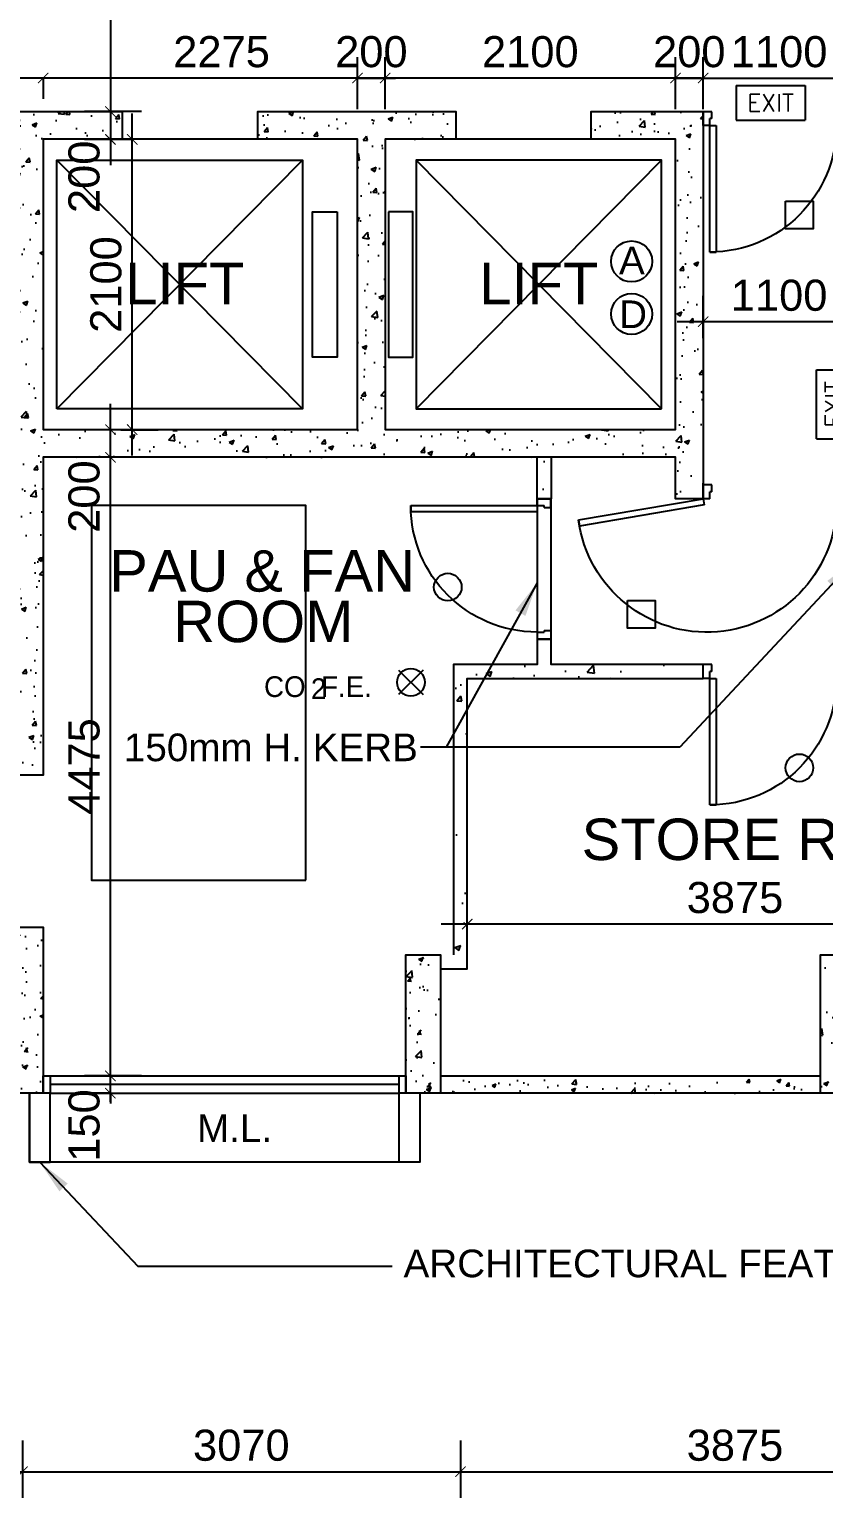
# Model space of a CAD drawing. Header units: millimetres. Extents: x 0 to 69068, y 299 to 37257.
# Drawn here: x 43650 to 49397, y 5546 to 16168 of the extents above; entities that cross this region are included whole.
import ezdxf
from ezdxf.enums import TextEntityAlignment as Align

# ---------------------------------------------------------------- set-up
doc = ezdxf.new("R2010")
doc.units = ezdxf.units.MM
doc.layers.get('Defpoints').update_dxf_attribs({"color": 8})
for name, color, linetype in [('Architectural Features', 8, 'Continuous'), ('arrow', 8, 'Continuous'), ('DLN314__', 8, 'Continuous'), ('DLN315__', 8, 'Continuous'), ('Door', 8, 'Continuous'), ('EXIT SIGN', 8, 'Continuous'), ('FSD', 8, 'Continuous'), ('GBP Dim', 8, 'Continuous'), ('GBP Text 200', 8, 'Continuous'), ('GBP Text 250', 8, 'Continuous'), ('hatch', 8, 'Continuous'), ('Kerb', 8, 'Continuous'), ('Lift', 8, 'Continuous'), ('metal louvres', 8, 'Continuous'), ('PLINTH', 8, 'Continuous'), ('TEXT Ref', 8, 'Continuous'), ('WALL-NEW', 8, 'Continuous'), ('WALL-STRUCTURE', 8, 'Continuous')]:
    doc.layers.add(name, color=color, linetype=linetype)
doc.styles.add('BH', font='arial.ttf')
doc.styles.add('ROMANS', font='romans.shx')
doc.styles.get("Standard").update_dxf_attribs({"font": 'arial.ttf'})
doc.styles.add('SWIS721LT750', font='swissl.ttf')
doc.dimstyles.new('200 GBP', dxfattribs={"dimscale": 1.5, "dimtxt": 150, "dimasz": 50, "dimexe": 125, "dimexo": 50, "dimgap": 50, "dimtad": 1, "dimdec": 0, "dimzin": 0, "dimdsep": 46, "dimtxsty": 'BH', "dimblk": 'ARCHTICK', "dimcen": 0.09, "dimdle": 125, "dimclrd": 9, "dimclre": 9, "dimclrt": 1, "dimadec": 0, "dimazin": 0, "dimtfac": 1, "dimtdec": 0, "dimtix": 1, "dimtmove": 2, "dimatfit": 3, "dimldrblk": 'ARCHTICK', "dimfxl": 300, "dimfxlon": 1, "dimtolj": 1, "dimtzin": 0, "dimarcsym": 0})
doc.dimstyles.get("Standard").update_dxf_attribs({"dimtxt": 0.18, "dimasz": 0.18, "dimexe": 0.18, "dimexo": 0.0625, "dimgap": 0.09, "dimtad": 0, "dimtih": 1, "dimtoh": 1, "dimdec": 4, "dimzin": 0, "dimdsep": 46, "dimtxsty": 'Standard', "dimcen": 0.09, "dimadec": 0, "dimazin": 0, "dimtfac": 1, "dimtdec": 4, "dimtofl": 0, "dimtmove": 0, "dimatfit": 3, "dimfxl": 1, "dimtolj": 1, "dimtzin": 0, "dimarcsym": 0})
pattern_1 = [(50, (-578661.28, 750822.8), (364.36934, -31.87817), [38.1, -419.1]), (355, (-578661.28, 750822.8), (-70.48565, 382.11329), [30.48, -335.28]), (100.451, (-578630.9, 750820.15), (293.885, 350.23338), [32.38, -356.18]), (46.1842, (-578661.3, 750924.4), (542.15808, -84.08466), [57.15, -628.65]), (96.6356, (-578616.1, 750917.4), (474.80847, 494.8511), [48.57, -534.27]), (351.184, (-578661.3, 750924.4), (474.8092, 494.85024), [45.72, -502.92]), (21, (-578610.48, 750899), (303.22976, -204.53104), [38.1, -419.1]), (326, (-578610.48, 750899), (123.60406, 368.37593), [30.48, -335.28]), (71.4514, (-578585.2, 750881.97), (426.83298, 163.84572), [32.38, -356.18]), (37.5, (-578661.28, 750822.81), (6.177207, 169.110078), [0, -331.216, 0, -340.36, 0, -336.55]), (7.5, (-578661.28, 750822.81), (133.639325, 200.36115), [0, -194.056, 0, -323.596, 0, -128.27]), (327.5, (-578774.56, 750822.81), (271.18119, -11.457488), [0, -127, 0, -396.24, 0, -525.78]), (317.5, (-578825.36, 750822.8), (296.25836, 50.85298), [0, -165.1, 0, -263.144, 0, -373.38])]

# ---------------------------------------------------------------- blocks, each defined once
blk = doc.blocks.new('DR1CL2')
at = {"layer": 'Door'}
for p, q in [((50, 0), (0, 0)), ((0, 0), (0, -75)), ((50, 0), (50, -50)), ((0, -75), (0, -100)), ((62.5, -100), (0, -100)), ((62.5, -50), (50, -50)), ((62.5, -50), (62.5, -100))]:
    blk.add_line(p, q, dxfattribs=at)
blk = doc.blocks.new('DR1CD')
at = {"layer": 'Door'}
for p, q in [((0, 1), (45, 1)), ((0, 1), (0, 0)), ((45, 0), (45, 1)), ((0, 0), (45, 0))]:
    blk.add_line(p, q, dxfattribs=at)
blk = doc.blocks.new('DR1CM')
at = {"layer": 'Door'}
blk.add_arc((0, 0), 1, 0, 90, dxfattribs=at)
blk = doc.blocks.new('DR1CR2')
at = {"layer": 'Door'}
for p, q in [((-50, 0), (-50, -50)), ((-50, 0), (0, 0)), ((0, 0), (0, -75)), ((-62.5, -50), (-50, -50)), ((-62.5, -50), (-62.5, -100)), ((-62.5, -100), (0, -100)), ((0, -75), (0, -100))]:
    blk.add_line(p, q, dxfattribs=at)
blk = doc.blocks.new('door')
at = {"layer": 'DLN315__', "xscale": -915, "yscale": 915, "zscale": 915, "rotation": 4.0455638838921e-10}
blk.add_blockref('DR1CM', (3736, 37037), dxfattribs=at)
at = {"layer": 'DLN315__', "xscale": -1, "yscale": 915}
blk.add_blockref('DR1CD', (3736, 37037), dxfattribs=at)
at = {"layer": 'DLN315__', "xscale": -1}
for name, p in [('DR1CR2', (2771, 37037)), ('DR1CL2', (3786, 37037))]:
    blk.add_blockref(name, p, dxfattribs=at)
blk = doc.blocks.new('FSEX-V01')
for p, q in [((0, 300), (0, 0)), ((0, 300), (600, 300)), ((600, 300), (600, 0)), ((0, 0), (600, 0))]:
    blk.add_line(p, q)
at = {"style": 'ROMANS'}
blk.add_text('EXIT', height=150, dxfattribs=at).set_placement((300, 150), align=Align.MIDDLE)
blk = doc.blocks.new('_ArchTick')
at = {"color": 0, "const_width": 0.1}
blk.add_lwpolyline([(0.5, 0.5), (-0.5, -0.5)], dxfattribs=at)
blk = doc.blocks.new('*D268')
at = {"layer": 'Defpoints', "color": 0, "transparency": 16777216}
for p in [(43600, 8912), (40501, 7812, 0), (43600, 5734)]:
    blk.add_point(p, dxfattribs=at)
at = {"layer": 'GBP Dim', "color": 9, "lineweight": -2, "transparency": 16777216}
for p, q in [((40501, 5959), (40501, 5546)), ((43600, 5959), (43600, 5546)), ((40313, 5734), (43787, 5734))]:
    blk.add_line(p, q, dxfattribs=at)
at = {"layer": 'GBP Dim', "color": 9, "lineweight": -2, "transparency": 16777216, "xscale": 75, "yscale": 75, "zscale": 75, "rotation": 180}
blk.add_blockref('_ArchTick', (40501, 5734), dxfattribs=at)
at = {"layer": 'GBP Dim', "color": 9, "lineweight": -2, "transparency": 16777216, "xscale": 75, "yscale": 75, "zscale": 75}
blk.add_blockref('_ArchTick', (43600, 5734), dxfattribs=at)
at = {"layer": 'GBP Dim', "transparency": 16777216, "insert": (42050, 5924), "char_height": 225, "attachment_point": 5, "style": 'BH'}
blk.add_mtext('\\A1;3050', dxfattribs=at)
blk = doc.blocks.new('*D269')
at = {"layer": 'Defpoints', "color": 0, "transparency": 16777216}
for p in [(43600, 8912), (46769, 8573), (46769, 5734)]:
    blk.add_point(p, dxfattribs=at)
at = {"layer": 'GBP Dim', "color": 9, "lineweight": -2, "transparency": 16777216}
for p, q in [((43600, 5959), (43600, 5546)), ((46769, 5959), (46769, 5546)), ((43412, 5734), (46956, 5734))]:
    blk.add_line(p, q, dxfattribs=at)
at = {"layer": 'GBP Dim', "color": 9, "lineweight": -2, "transparency": 16777216, "xscale": 75, "yscale": 75, "zscale": 75, "rotation": 180}
blk.add_blockref('_ArchTick', (43600, 5734), dxfattribs=at)
at = {"layer": 'GBP Dim', "color": 9, "lineweight": -2, "transparency": 16777216, "xscale": 75, "yscale": 75, "zscale": 75}
blk.add_blockref('_ArchTick', (46769, 5734), dxfattribs=at)
at = {"layer": 'GBP Dim', "transparency": 16777216, "insert": (45184, 5924), "char_height": 225, "attachment_point": 5, "style": 'BH'}
blk.add_mtext('\\A1;3070', dxfattribs=at)
blk = doc.blocks.new('*D270')
at = {"layer": 'Defpoints', "color": 0, "transparency": 16777216}
for p in [(46769, 8573), (50744, 6604), (50744, 5734)]:
    blk.add_point(p, dxfattribs=at)
at = {"layer": 'GBP Dim', "color": 9, "lineweight": -2, "transparency": 16777216}
for p, q in [((46769, 5959), (46769, 5546)), ((50744, 5959), (50744, 5546)), ((46581, 5734), (50931, 5734))]:
    blk.add_line(p, q, dxfattribs=at)
at = {"layer": 'GBP Dim', "color": 9, "lineweight": -2, "transparency": 16777216, "xscale": 75, "yscale": 75, "zscale": 75, "rotation": 180}
blk.add_blockref('_ArchTick', (46769, 5734), dxfattribs=at)
at = {"layer": 'GBP Dim', "color": 9, "lineweight": -2, "transparency": 16777216, "xscale": 75, "yscale": 75, "zscale": 75}
blk.add_blockref('_ArchTick', (50744, 5734), dxfattribs=at)
at = {"layer": 'GBP Dim', "transparency": 16777216, "insert": (48756, 5924), "char_height": 225, "attachment_point": 5, "style": 'BH'}
blk.add_mtext('\\A1;3875', dxfattribs=at)
blk = doc.blocks.new('*D435')
at = {"layer": 'Defpoints', "color": 0, "transparency": 16777216}
for p in [(44237, 13072), (45063, 13072), (45063, 8597)]:
    blk.add_point(p, dxfattribs=at)
at = {"layer": 'GBP Dim', "color": 9, "lineweight": -2, "transparency": 16777216}
for p, q in [((44237, 8410), (44237, 13260)), ((44462, 13072), (44049, 13072)), ((44462, 8597), (44049, 8597))]:
    blk.add_line(p, q, dxfattribs=at)
at = {"layer": 'GBP Dim', "color": 9, "lineweight": -2, "transparency": 16777216, "xscale": 75, "yscale": 75, "zscale": 75}
for p, rotation in [((44237, 13072), 90), ((44237, 8597), 270)]:
    blk.add_blockref('_ArchTick', p, dxfattribs=dict(at, rotation=rotation))
at = {"layer": 'GBP Dim', "transparency": 16777216, "insert": (44047, 10835), "char_height": 225, "attachment_point": 5, "rotation": 90, "style": 'BH'}
blk.add_mtext('\\A1;4475', dxfattribs=at)
blk = doc.blocks.new('*D297')
at = {"layer": 'Defpoints', "color": 0, "transparency": 16777216}
for p in [(48525, 14053), (48525, 13858), (49625, 13858)]:
    blk.add_point(p, dxfattribs=at)
at = {"layer": 'GBP Dim', "color": 9, "lineweight": -2, "transparency": 16777216}
for p, q in [((48525, 13933), (48525, 14241)), ((49625, 13933), (49625, 14241)), ((49812, 14053), (48337, 14053))]:
    blk.add_line(p, q, dxfattribs=at)
at = {"layer": 'GBP Dim', "color": 9, "lineweight": -2, "transparency": 16777216, "xscale": 75, "yscale": 75, "zscale": 75, "rotation": 180}
blk.add_blockref('_ArchTick', (48525, 14053), dxfattribs=at)
at = {"layer": 'GBP Dim', "color": 9, "lineweight": -2, "transparency": 16777216, "xscale": 75, "yscale": 75, "zscale": 75}
blk.add_blockref('_ArchTick', (49625, 14053), dxfattribs=at)
at = {"layer": 'GBP Dim', "transparency": 16777216, "insert": (49075, 14243), "char_height": 225, "attachment_point": 5, "style": 'BH'}
blk.add_mtext('\\A1;1100', dxfattribs=at)
blk = doc.blocks.new('*D316')
at = {"layer": 'Defpoints', "color": 0, "transparency": 16777216}
for p in [(44945, 18372), (44237, 15573), (44945, 15573)]:
    blk.add_point(p, dxfattribs=at)
at = {"layer": 'GBP Dim', "color": 9, "lineweight": -2, "transparency": 16777216}
for p, q in [((44237, 18560), (44237, 15385)), ((44462, 18372), (44049, 18372)), ((44462, 15573), (44049, 15573))]:
    blk.add_line(p, q, dxfattribs=at)
at = {"layer": 'GBP Dim', "color": 9, "lineweight": -2, "transparency": 16777216, "xscale": 75, "yscale": 75, "zscale": 75}
for p, rotation in [((44237, 18372), 90), ((44237, 15573), 270)]:
    blk.add_blockref('_ArchTick', p, dxfattribs=dict(at, rotation=rotation))
at = {"layer": 'GBP Dim', "transparency": 16777216, "insert": (44047, 16972), "char_height": 225, "attachment_point": 5, "rotation": 90, "style": 'BH'}
blk.add_mtext('\\A1;2800', dxfattribs=at)
blk = doc.blocks.new('*D440')
at = {"layer": 'Defpoints', "color": 0, "transparency": 16777216}
for p in [(44237, 13272), (44237, 13272), (44237, 13072)]:
    blk.add_point(p, dxfattribs=at)
at = {"layer": 'GBP Dim', "color": 9, "lineweight": -2, "transparency": 16777216}
for p, q in [((44237, 12885), (44237, 13460)), ((44237, 13272), (44049, 13272)), ((44237, 13072), (44049, 13072))]:
    blk.add_line(p, q, dxfattribs=at)
at = {"layer": 'GBP Dim', "color": 9, "lineweight": -2, "transparency": 16777216, "xscale": 75, "yscale": 75, "zscale": 75}
for p, rotation in [((44237, 13272), 90), ((44237, 13072), 270)]:
    blk.add_blockref('_ArchTick', p, dxfattribs=dict(at, rotation=rotation))
at = {"layer": 'GBP Dim', "transparency": 16777216, "insert": (44047, 12788), "char_height": 225, "attachment_point": 5, "rotation": 90, "style": 'BH'}
blk.add_mtext('\\A1;200', dxfattribs=at)
blk = doc.blocks.new('*D441')
at = {"layer": 'Defpoints', "color": 0, "transparency": 16777216}
for p in [(44395, 15372), (44395, 15372), (44237, 13272)]:
    blk.add_point(p, dxfattribs=at)
at = {"layer": 'GBP Dim', "color": 9, "lineweight": -2, "transparency": 16777216}
for p, q in [((44395, 13085), (44395, 15560)), ((44395, 15372), (44207, 15372)), ((44312, 13272), (44582, 13272))]:
    blk.add_line(p, q, dxfattribs=at)
at = {"layer": 'GBP Dim', "color": 9, "lineweight": -2, "transparency": 16777216, "xscale": 75, "yscale": 75, "zscale": 75}
for p, rotation in [((44395, 15372), 90), ((44395, 13272), 270)]:
    blk.add_blockref('_ArchTick', p, dxfattribs=dict(at, rotation=rotation))
at = {"layer": 'GBP Dim', "transparency": 16777216, "insert": (44205, 14322), "char_height": 225, "attachment_point": 5, "rotation": 90, "style": 'BH'}
blk.add_mtext('\\A1;2100', dxfattribs=at)
blk = doc.blocks.new('*D397')
at = {"layer": 'Defpoints', "color": 0, "transparency": 16777216}
for p in [(44237, 15573), (44237, 15372), (44237, 15372)]:
    blk.add_point(p, dxfattribs=at)
at = {"layer": 'GBP Dim', "color": 9, "lineweight": -2, "transparency": 16777216}
for p, q in [((44237, 15760), (44237, 15185)), ((44237, 15573), (44049, 15573)), ((44237, 15372), (44049, 15372))]:
    blk.add_line(p, q, dxfattribs=at)
at = {"layer": 'GBP Dim', "color": 9, "lineweight": -2, "transparency": 16777216, "xscale": 75, "yscale": 75, "zscale": 75}
for p, rotation in [((44237, 15573), 90), ((44237, 15372), 270)]:
    blk.add_blockref('_ArchTick', p, dxfattribs=dict(at, rotation=rotation))
at = {"layer": 'GBP Dim', "transparency": 16777216, "insert": (44047, 15101), "char_height": 225, "attachment_point": 5, "rotation": 90, "style": 'BH'}
blk.add_mtext('\\A1;200', dxfattribs=at)
blk = doc.blocks.new('*D398')
at = {"layer": 'Defpoints', "color": 0, "transparency": 16777216}
for p in [(46225, 15816), (48325, 15472), (46225, 15272)]:
    blk.add_point(p, dxfattribs=at)
at = {"layer": 'GBP Dim', "color": 9, "lineweight": -2, "transparency": 16777216}
for p, q in [((46225, 15591), (46225, 15966)), ((48325, 15591), (48325, 15966)), ((48512, 15816), (46037, 15816))]:
    blk.add_line(p, q, dxfattribs=at)
at = {"layer": 'GBP Dim', "color": 9, "lineweight": -2, "transparency": 16777216, "xscale": 75, "yscale": 75, "zscale": 75, "rotation": 180}
blk.add_blockref('_ArchTick', (46225, 15816), dxfattribs=at)
at = {"layer": 'GBP Dim', "color": 9, "lineweight": -2, "transparency": 16777216, "xscale": 75, "yscale": 75, "zscale": 75}
blk.add_blockref('_ArchTick', (48325, 15816), dxfattribs=at)
at = {"layer": 'GBP Dim', "transparency": 16777216, "insert": (47275, 16005), "char_height": 225, "attachment_point": 5, "style": 'BH'}
blk.add_mtext('\\A1;2100', dxfattribs=at)
blk = doc.blocks.new('*D399')
at = {"layer": 'Defpoints', "color": 0, "transparency": 16777216}
for p in [(43750, 15847), (43750, 15816), (46025, 15272)]:
    blk.add_point(p, dxfattribs=at)
at = {"layer": 'GBP Dim', "color": 9, "lineweight": -2, "transparency": 16777216}
for p, q in [((46025, 15591), (46025, 15966)), ((46212, 15816), (43562, 15816)), ((43750, 15816), (43750, 15666))]:
    blk.add_line(p, q, dxfattribs=at)
at = {"layer": 'GBP Dim', "color": 9, "lineweight": -2, "transparency": 16777216, "xscale": 75, "yscale": 75, "zscale": 75, "rotation": 180}
blk.add_blockref('_ArchTick', (43750, 15816), dxfattribs=at)
at = {"layer": 'GBP Dim', "color": 9, "lineweight": -2, "transparency": 16777216, "xscale": 75, "yscale": 75, "zscale": 75}
blk.add_blockref('_ArchTick', (46025, 15816), dxfattribs=at)
at = {"layer": 'GBP Dim', "transparency": 16777216, "insert": (45041, 16005), "char_height": 225, "attachment_point": 5, "style": 'BH'}
blk.add_mtext('\\A1;2275', dxfattribs=at)
blk = doc.blocks.new('*D400')
at = {"layer": 'Defpoints', "color": 0, "transparency": 16777216}
for p in [(49625, 15816), (48525, 15472), (49625, 15472)]:
    blk.add_point(p, dxfattribs=at)
at = {"layer": 'GBP Dim', "color": 9, "lineweight": -2, "transparency": 16777216}
for p, q in [((48525, 15591), (48525, 15966)), ((49625, 15591), (49625, 15966)), ((48337, 15816), (49812, 15816))]:
    blk.add_line(p, q, dxfattribs=at)
at = {"layer": 'GBP Dim', "color": 9, "lineweight": -2, "transparency": 16777216, "xscale": 75, "yscale": 75, "zscale": 75, "rotation": 180}
blk.add_blockref('_ArchTick', (48525, 15816), dxfattribs=at)
at = {"layer": 'GBP Dim', "color": 9, "lineweight": -2, "transparency": 16777216, "xscale": 75, "yscale": 75, "zscale": 75}
blk.add_blockref('_ArchTick', (49625, 15816), dxfattribs=at)
at = {"layer": 'GBP Dim', "transparency": 16777216, "insert": (49075, 16005), "char_height": 225, "attachment_point": 5, "style": 'BH'}
blk.add_mtext('\\A1;1100', dxfattribs=at)
blk = doc.blocks.new('*D401')
at = {"layer": 'Defpoints', "color": 0, "transparency": 16777216}
for p in [(46225, 15816), (46025, 15272), (46225, 15272)]:
    blk.add_point(p, dxfattribs=at)
at = {"layer": 'GBP Dim', "color": 9, "lineweight": -2, "transparency": 16777216}
for p, q in [((46025, 15591), (46025, 15966)), ((46225, 15591), (46225, 15966)), ((46025, 15816), (45950, 15816)), ((46025, 15816), (46225, 15816)), ((46225, 15816), (46300, 15816))]:
    blk.add_line(p, q, dxfattribs=at)
at = {"layer": 'GBP Dim', "color": 9, "lineweight": -2, "transparency": 16777216, "xscale": 75, "yscale": 75, "zscale": 75}
blk.add_blockref('_ArchTick', (46025, 15816), dxfattribs=at)
at = {"layer": 'GBP Dim', "color": 9, "lineweight": -2, "transparency": 16777216, "xscale": 75, "yscale": 75, "zscale": 75, "rotation": 180}
blk.add_blockref('_ArchTick', (46225, 15816), dxfattribs=at)
at = {"layer": 'GBP Dim', "transparency": 16777216, "insert": (46125, 16005), "char_height": 225, "attachment_point": 5, "style": 'BH'}
blk.add_mtext('\\A1;200', dxfattribs=at)
blk = doc.blocks.new('*D402')
at = {"layer": 'Defpoints', "color": 0, "transparency": 16777216}
for p in [(48525, 15816), (48325, 15472), (48525, 15472)]:
    blk.add_point(p, dxfattribs=at)
at = {"layer": 'GBP Dim', "color": 9, "lineweight": -2, "transparency": 16777216}
for p, q in [((48325, 15591), (48325, 15966)), ((48525, 15591), (48525, 15966)), ((48325, 15816), (48250, 15816)), ((48325, 15816), (48525, 15816)), ((48525, 15816), (48600, 15816))]:
    blk.add_line(p, q, dxfattribs=at)
at = {"layer": 'GBP Dim', "color": 9, "lineweight": -2, "transparency": 16777216, "xscale": 75, "yscale": 75, "zscale": 75}
blk.add_blockref('_ArchTick', (48325, 15816), dxfattribs=at)
at = {"layer": 'GBP Dim', "color": 9, "lineweight": -2, "transparency": 16777216, "xscale": 75, "yscale": 75, "zscale": 75, "rotation": 180}
blk.add_blockref('_ArchTick', (48525, 15816), dxfattribs=at)
at = {"layer": 'GBP Dim', "transparency": 16777216, "insert": (48425, 16005), "char_height": 225, "attachment_point": 5, "style": 'BH'}
blk.add_mtext('\\A1;200', dxfattribs=at)
blk = doc.blocks.new('*D406')
at = {"layer": 'Defpoints', "color": 0, "transparency": 16777216}
for p in [(44237, 8597), (44237, 8597), (44237, 8472)]:
    blk.add_point(p, dxfattribs=at)
at = {"layer": 'GBP Dim', "color": 9, "lineweight": -2, "transparency": 16777216}
for p, q in [((44237, 8597), (44237, 8672)), ((44237, 8597), (44049, 8597)), ((44237, 8472), (44237, 8597)), ((44237, 8472), (44049, 8472)), ((44237, 8472), (44237, 8397))]:
    blk.add_line(p, q, dxfattribs=at)
at = {"layer": 'GBP Dim', "color": 9, "lineweight": -2, "transparency": 16777216, "xscale": 75, "yscale": 75, "zscale": 75}
for p, rotation in [((44237, 8597), 270), ((44237, 8472), 90)]:
    blk.add_blockref('_ArchTick', p, dxfattribs=dict(at, rotation=rotation))
at = {"layer": 'GBP Dim', "transparency": 16777216, "insert": (44047, 8238), "char_height": 225, "attachment_point": 5, "rotation": 90, "style": 'BH'}
blk.add_mtext('\\A1;150', dxfattribs=at)
blk = doc.blocks.new('*D432')
at = {"layer": 'Defpoints', "color": 0, "transparency": 16777216}
for p in [(50694, 9696), (46819, 9373), (50694, 9373)]:
    blk.add_point(p, dxfattribs=at)
at = {"layer": 'GBP Dim', "color": 9, "lineweight": -2, "transparency": 16777216}
for p, q in [((46819, 9471), (46819, 9883)), ((50694, 9471), (50694, 9883)), ((46631, 9696), (50881, 9696))]:
    blk.add_line(p, q, dxfattribs=at)
at = {"layer": 'GBP Dim', "color": 9, "lineweight": -2, "transparency": 16777216, "xscale": 75, "yscale": 75, "zscale": 75, "rotation": 180}
blk.add_blockref('_ArchTick', (46819, 9696), dxfattribs=at)
at = {"layer": 'GBP Dim', "color": 9, "lineweight": -2, "transparency": 16777216, "xscale": 75, "yscale": 75, "zscale": 75}
blk.add_blockref('_ArchTick', (50694, 9696), dxfattribs=at)
at = {"layer": 'GBP Dim', "transparency": 16777216, "insert": (48756, 9886), "char_height": 225, "attachment_point": 5, "style": 'BH'}
blk.add_mtext('\\A1;3875', dxfattribs=at)

msp = doc.modelspace()

# ---------------------------------------------------------------- hatches: boundary and pattern name
at = {"layer": 'hatch'}
h = msp.add_hatch(dxfattribs=at)
h.set_pattern_fill('AR-CONC', color=256, scale=50, style=0)
h.set_pattern_definition([(50, (-581551.98, 734102.64), (358.63009, -31.37607), [37.5, -412.5]), (355, (-581551.98, 734102.64), (-69.37567, 376.09607), [30, -330]), (100.451444, (-581522.1, 734100.03), (289.25442, 344.72), [31.8701, -350.57106]), (46.1842, (-581552, 734202.64), (533.62067, -82.75964), [56.25, -618.75]), (96.635635, (-581507.5, 734195.75), (467.33097, 487.0593), [47.80517, -525.85688]), (351.184164, (-581552, 734202.64), (467.33097, 487.0593), [45, -495]), (21, (-581501.98, 734177.64), (298.45353, -201.309445), [37.5, -412.5]), (326, (-581501.98, 734177.64), (121.65767, 362.57502), [30, -330]), (71.451445, (-581477.1, 734160.87), (420.11119, 161.26558), [31.8701, -350.57106]), (37.5, (-581551.98, 734102.64), (6.079928, 166.446927), [0, -326, 0, -335, 0, -331.25]), (7.5, (-581551.98, 734102.64), (131.53477, 197.205856), [0, -191, 0, -318.5, 0, -126.25]), (327.5, (-581663.48, 734102.64), (266.911218, -11.277436), [0, -125, 0, -390, 0, -517.5]), (317.5, (-581713.48, 734102.64), (291.593085, 50.05249), [0, -162.5, 0, -259, 0, -367.5])])
h.paths.add_polyline_path([(43550, 10772.5), (43550, 15572.5), (44322.5, 15572.5), (44322.5, 15372.5), (43750, 15372.5), (43750, 13272.5), (46025, 13272.5), (46025, 15372.5), (45302.5, 15372.5), (45302.5, 15572.5), (46735, 15572.6), (46735, 15372.6), (46225, 15372.5), (46225, 13272.5), (48325, 13272.5), (48325, 15372.5), (47714.4, 15372.5), (47714.4, 15572.5), (48525, 15572.5), (48525, 12772.5), (48325, 12772.5), (48325, 13072.5), (43750, 13072.5), (43750, 10772.5)])
h = msp.add_hatch(dxfattribs=at)
h.set_pattern_fill('AR-CONC', color=256, scale=60, angle=0.00004, style=0)
h.set_pattern_definition([(50.00004, (-581551.98, 734102.64), (430.35614, -37.65097), [45, -495]), (355.00004, (-581552, 734102.64), (-83.25113, 451.31522), [36, -396]), (100.45144, (-581516.1, 734099.5), (347.10533, 413.66398), [38.24411, -420.68527]), (46.18424, (-581552, 734222.64), (640.3447, -99.31094), [67.5, -742.5]), (96.63564, (-581498.6, 734214.37), (560.7972, 584.47113), [57.36617, -631.0278]), (351.18424, (-581552, 734222.64), (560.79674, 584.47157), [54, -594]), (21.00004, (-581491.98, 734192.64), (358.14441, -241.57107), [45, -495]), (326.00004, (-581492, 734192.64), (145.98888, 435.09013), [36, -396]), (71.45144, (-581462.13, 734172.5), (504.13344, 193.51866), [38.24411, -420.68527]), (37.500042, (-581551.98, 734102.64), (7.295768, 199.736318), [0, -391.2, 0, -402, 0, -397.5]), (7.500042, (-581551.98, 734102.64), (157.84155, 236.64714), [0, -229.2, 0, -382.2, 0, -151.5]), (327.500042, (-581685.78, 734102.64), (320.293472, -13.53269), [0, -150, 0, -468, 0, -621]), (317.50004, (-581745.78, 734102.64), (349.91166, 60.06324), [0, -195, 0, -310.8, 0, -441])])
h.paths.add_polyline_path([(48525, 11572.5), (48425, 11572.5), (48425, 11572.5), (48425, 11572.5), (46718.7, 11572.5), (46718.7, 11472.4), (46818.7, 11472.4), (46818.7, 11472.5), (48525, 11472.5)])
h.paths.add_polyline_path([(46818.7, 11472.4), (46718.7, 11472.4), (46718.7, 9472.5), (46625, 9472.5), (46625, 9372.5), (46818.7, 9372.5)])
h.paths.add_polyline_path([(46818.7, 9472.4), (46625, 9472.4), (46625, 9372.5), (46818.7, 9372.5)], flags=17)
h.paths.add_polyline_path([(47325, 11815), (47425, 11815), (47425, 11572.5), (47325, 11572.5)])
h.paths.add_polyline_path([(47425, 12830), (47325, 12830), (47325, 13072.5), (47425, 13072.5)])
h = msp.add_hatch(dxfattribs=at)
h.set_pattern_fill('AR-CONC', color=256, scale=2, style=0)
h.set_pattern_definition(pattern_1)
h.paths.add_polyline_path([(43750, 8472.5), (43250, 8472.5), (43250, 9672.5), (43750, 9672.5)])
h = msp.add_hatch(dxfattribs=at)
h.set_pattern_fill('AR-CONC', color=256, scale=2, style=0)
h.set_pattern_definition(pattern_1)
edge = h.paths.add_edge_path()
edge.add_line((46625, 8472.4), (46375, 8472.4))
edge.add_line((46375, 8472.4), (46375, 9472.5))
edge.add_line((46375, 9472.5), (46625, 9472.5))
edge.add_line((46625, 9472.5), (46625, 8597.4))
h = msp.add_hatch(dxfattribs=at)
h.set_pattern_fill('AR-CONC', color=256, scale=2, style=0)
h.set_pattern_definition([(50, (-578404.37, 750822.82), (364.36934, -31.87817), [38.1, -419.1]), (355, (-578404.37, 750822.82), (-70.48565, 382.11329), [30.48, -335.28]), (100.451, (-578374, 750820.17), (293.885, 350.23338), [32.38, -356.18]), (46.1842, (-578404.37, 750924.4), (542.15808, -84.08466), [57.15, -628.65]), (96.6356, (-578359.2, 750917.4), (474.80847, 494.8511), [48.57, -534.27]), (351.184, (-578404.37, 750924.4), (474.8092, 494.85024), [45.72, -502.92]), (21, (-578353.57, 750899.02), (303.22976, -204.53104), [38.1, -419.1]), (326, (-578353.57, 750899.02), (123.60406, 368.37593), [30.48, -335.28]), (71.4514, (-578328.3, 750881.98), (426.83298, 163.84572), [32.38, -356.18]), (37.5, (-578404.37, 750822.82), (6.177207, 169.110078), [0, -331.216, 0, -340.36, 0, -336.55]), (7.5, (-578404.37, 750822.82), (133.639325, 200.36115), [0, -194.056, 0, -323.596, 0, -128.27]), (327.5, (-578517.65, 750822.82), (271.18119, -11.457488), [0, -127, 0, -396.24, 0, -525.78]), (317.5, (-578568.45, 750822.82), (296.25836, 50.85298), [0, -165.1, 0, -263.144, 0, -373.38])])
h.paths.add_polyline_path([(49625, 8472.4), (49375, 8472.4), (49375, 9472.5), (49625, 9472.5)])
h = msp.add_hatch(dxfattribs=at)
h.set_pattern_fill('AR-CONC', color=256, scale=40, style=0)
h.set_pattern_definition([(50, (-2500, -11527.6), (286.9041, -25.1009), [30, -330]), (355, (-2500, -11527.6), (-55.5005, 300.8769), [24, -264]), (100.4514, (-2476.1, -11529.68), (231.4038, 275.7758), [25.4961, -280.4568]), (46.1842, (-2500, -11447.6), (426.8964, -66.2076), [45, -495]), (96.6356, (-2464.43, -11453.1), (373.865, 389.647), [38.244, -420.6852]), (351.1842, (-2500, -11447.6), (373.8648, 389.6474), [36, -396]), (21, (-2460, -11467.6), (238.7628, -161.0476), [30, -330]), (326, (-2460, -11467.6), (97.3261, 290.06), [24, -264]), (71.4514, (-2440.1, -11481), (336.089, 129.0122), [25.496, -280.4568]), (37.5, (-2500, -11527.59), (4.86394, 133.15754), [0, -260.8, 0, -268, 0, -265]), (7.5, (-2500, -11527.59), (105.2278, 157.7647), [0, -152.8, 0, -254.8, 0, -101]), (327.5, (-2589.2, -11527.59), (213.52897, -9.02195), [0, -100, 0, -312, 0, -414]), (317.5, (-2629.2, -11527.59), (233.27447, 40.042), [0, -130, 0, -207.2, 0, -294])])
h.paths.add_polyline_path([(49375, 8572.5), (46625, 8572.5), (46625, 8472.5), (49375, 8472.5)])

# ---------------------------------------------------------------- linework, layer by layer
at = {"layer": 'Architectural Features', "ltscale": 50}
msp.add_lwpolyline([(46475.9, 8472.5), (46475.9, 7972.5), (43650.9, 7972.5), (43650.9, 8472.4)], dxfattribs=at)
at = {"layer": 'Architectural Features'}
for points in [[(43650.9, 8472.4), (43650.9, 7972.5), (43800.9, 7972.5), (43800.9, 8472.5)], [(46475.9, 8472.4), (46475.9, 7972.5), (46325.9, 7972.5), (46325.9, 8472.4)]]:
    msp.add_lwpolyline(points, dxfattribs=at)
at = {"layer": 'DLN314__', "ltscale": 20}
for points in [[(43800.9, 8597.4), (46325.9, 8597.4)], [(46325.9, 8534.9), (43800.9, 8534.9)], [(43800.9, 8472.5), (46325.9, 8472.4)]]:
    msp.add_lwpolyline(points, dxfattribs=at)
at = {"layer": 'Door'}
msp.add_lwpolyline([(49490, 12772.5, -0.9488826), (47623, 12618.8)], format="xyb", dxfattribs=at)
at = {"layer": 'FSD'}
for points in [[(49122, 14925.5), (49322, 14925.5), (49322, 14725.5), (49122, 14725.5), (49122, 14925.5)], [(47978, 12035.5), (48178, 12035.5), (48178, 11835.5), (47978, 11835.5), (47978, 12035.5)], [(46499.2, 11532.6), (46322.4, 11355.9)], [(46322.4, 11532.6), (46499.2, 11355.9)]]:
    msp.add_lwpolyline(points, dxfattribs=at)
for centre in [(46678, 12133), (46410.8, 11444.3), (49222, 10825.5)]:
    msp.add_circle(centre, 100, dxfattribs=at)
at = {"layer": 'Kerb'}
for p, q in [((47325, 12772.5), (47325, 11757.5)), ((47425, 11757.5), (47425, 12772.5))]:
    msp.add_line(p, q, dxfattribs=at)
at = {"layer": 'Lift'}
for points in [[(45302.5, 15372.5), (44322.5, 15372.5)], [(47714.4, 15372.5), (46735, 15372.6)], [(43850, 13422.5), (45626.7, 15222.5)], [(43850, 15222.5), (45626.7, 13422.5)], [(48225, 13422.5), (46448.3, 15222.5)], [(48225, 15222.5), (46448.3, 13422.5)]]:
    msp.add_lwpolyline(points, dxfattribs=at)
for points in [[(43850, 13422.5), (43850, 15222.5), (45626.7, 15222.5), (45626.7, 13422.5)], [(48225, 13422.5), (48225, 15222.5), (46448.3, 15222.5), (46448.3, 13422.5)], [(45877.6, 14848.5), (45877.6, 13796.5), (45700, 13796.5), (45700, 14848.5)], [(46247.8, 14848.5), (46247.8, 13796.5), (46425.4, 13796.5), (46425.4, 14848.5)]]:
    msp.add_lwpolyline(points, close=True, dxfattribs=at)
at = {"layer": 'PLINTH'}
msp.add_lwpolyline([(45650, 10012.4), (45650, 12722.5), (44100, 12722.5), (44100, 10012.4), (45650, 10012.4)], dxfattribs=at)
at = {"layer": 'TEXT Ref'}
for centre in [(48008, 14488.9), (48008, 14108.9)]:
    msp.add_circle(centre, 148.3, dxfattribs=at)
at = {"layer": 'WALL-NEW'}
for points in [[(47425, 13072.5), (47425, 12772.5), (47325, 12772.5), (47325, 13072.5)], [(46625, 9372.5), (46818.7, 9372.5), (46818.7, 11472.5), (48525, 11472.5), (48525, 11572.5), (47425, 11572.5), (47425, 11757.5), (47325, 11757.5), (47325, 11572.5), (46718.7, 11572.5), (46718.7, 9472.5)], [(46625, 8597.4), (49375, 8597.4)], [(49375, 8472.4), (49375, 8472.4), (46625, 8472.4)]]:
    msp.add_lwpolyline(points, dxfattribs=at)
for points in [[(43800.9, 8472.4), (43750, 8472.4), (43750, 8597.4), (43800.9, 8597.4)], [(46375, 8472.4), (46325.9, 8472.4), (46325.9, 8597.4), (46375, 8597.4)]]:
    msp.add_lwpolyline(points, close=True, dxfattribs=at)
at = {"layer": 'WALL-STRUCTURE'}
for points in [[(43550, 15572.5), (44322.5, 15572.5), (44322.5, 15372.5), (43750, 15372.5), (43750, 13272.5), (46025, 13272.5), (46025, 15372.5), (45302.5, 15372.5), (45302.5, 15572.5), (46735, 15572.6), (46735, 15372.6), (46225, 15372.5), (46225, 13272.5), (48325, 13272.5), (48325, 15372.5), (47714.4, 15372.5), (47714.4, 15572.5), (48525, 15572.5), (48525, 12772.5), (48325, 12772.5), (48325, 13072.5), (43750, 13072.5), (43750, 10772.5), (43550, 10772.5)], [(43750, 9672.5), (43750, 9672.5), (43750, 8472.5), (43250, 8472.5), (43250, 9672.5), (43750, 9672.5)], [(46625, 8472.4), (46375, 8472.4), (46375, 9472.4), (46625, 9472.4), (46625, 8472.4)], [(49375, 8472.4), (49375, 9472.5), (49625, 9472.5), (49625, 8472.4), (49375, 8472.4)]]:
    msp.add_lwpolyline(points, dxfattribs=at)

# ---------------------------------------------------------------- block references
at = {"layer": 'Door'}
for p, rotation in [((52310.9, 52509.1), 180.0000416214653), ((84361.6, 8986.6), 90.00004162146519), ((52311, 48509.1), 179.9999583785348)]:
    msp.add_blockref('door', p, dxfattribs=dict(at, rotation=rotation))
at = {"layer": 'Door', "xscale": -1, "rotation": 180}
msp.add_blockref('DR1CL2', (48525, 12772.5), dxfattribs=at)
at = {"layer": 'Door', "xscale": -1, "yscale": 915, "rotation": 99.66708512856862}
msp.add_blockref('DR1CD', (48525, 12772.5), dxfattribs=at)
at = {"layer": 'EXIT SIGN', "xscale": 0.8333333332557231, "yscale": 0.8333333332557231, "zscale": 0.8333333332557231}
msp.add_blockref('FSEX-V01', (48763.6, 15511.9), dxfattribs=at)
at = {"layer": 'EXIT SIGN', "xscale": 0.8333333334885538, "yscale": 0.8333333334885538, "zscale": 0.8333333334885538, "rotation": 90}
msp.add_blockref('FSEX-V01', (49594.7, 13205.1), dxfattribs=at)

# ---------------------------------------------------------------- texts
at = {"layer": 'FSD', "char_height": 150, "width": 1512.981, "attachment_point": 7, "style": 'SWIS721LT750'}
for s, insert in [('{\\fUnivers|b0|i0|c0|p34;CO  F.E.}', (45348.3, 11335.9)), ('{\\fUnivers|b0|i0|c0|p34;2}', (45687.5, 11323.5))]:
    msp.add_mtext(s, dxfattribs=dict(at, insert=insert))
at = {"layer": 'GBP Text 200', "style": 'BH'}
msp.add_text('150mm H. KERB', height=200, rotation=360, dxfattribs=at).set_placement((44334.3, 10873.8))
msp.add_text('ARCHITECTURAL FEATURES', height=200, dxfattribs=at).set_placement((46357.9, 7140.5))
at = {"layer": 'GBP Text 250', "style": 'BH'}
for p in [(44774.7, 14329), (47336.6, 14329)]:
    msp.add_text('LIFT', height=300, dxfattribs=at).set_placement(p, align=Align.MIDDLE)
for s, p in [('PAU & FAN ', (45392.5, 12100.5)), ('ROOM', (45343.4, 11734.8)), ('STORE RM', (48751.9, 10158.6))]:
    msp.add_text(s, height=300, dxfattribs=at).set_placement(p, align=Align.CENTER)
at = {"layer": 'metal louvres', "style": 'BH'}
msp.add_text('M.L.', height=200, rotation=0.00004, dxfattribs=at).set_placement((45135.5, 8118.5), align=Align.CENTER)
at = {"layer": 'TEXT Ref', "style": 'BH'}
for s, p in [('A', (47916.7, 14396.4)), ('D', (47917.6, 14006.9))]:
    msp.add_text(s, height=200, dxfattribs=at).set_placement(p)

# ---------------------------------------------------------------- dimensions: what is measured, and where the dimension line sits
at = {"layer": 'GBP Dim'}
for base, p1, p2, picture, middle in [((44236.8, 15572.6), (44944.8, 18372.5), (44944.8, 15572.6), '*D316', (44046.9, 16972.5)), ((44236.8, 15372.5), (44236.8, 15572.6), (44236.8, 15372.5), '*D397', (44046.9, 15100.8)), ((44236.8, 13272.5), (44236.8, 13072.5), (44236.8, 13272.5), '*D440', (44046.9, 12788.2))]:
    dim = msp.add_linear_dim(base=base, p1=p1, p2=p2, angle=90, dimstyle='200 GBP', override={"dimclrt": 256, "dimfxl": 150}, dxfattribs=at)
    dim.commit()
    dim.dimension.update_dxf_attribs({"geometry": picture, "text_midpoint": middle, "dimtype": 160})
dim = msp.add_linear_dim(base=(43749.8, 15815.6), p1=(46024.8, 15272.5), p2=(43749.8, 15847.3), dimstyle='200 GBP', override={"dimasz": 50, "dimexe": 100, "dimclrt": 256, "dimfxl": 150, "dimfxlon": 1}, dxfattribs=at)
dim.commit()
dim.dimension.update_dxf_attribs({"geometry": '*D399', "text_midpoint": (45041.1, 16005.4), "dimtype": 160})
for base, p1, p2, override, picture, middle in [((46224.8, 15815.6), (46024.8, 15272.5), (46224.8, 15272.5), {"dimasz": 50, "dimexe": 100, "dimclrt": 256, "dimfxl": 150, "dimfxlon": 1}, '*D401', (46124.8, 16005.4)), ((46224.8, 15815.6), (48324.8, 15472.5), (46224.8, 15272.5), {"dimasz": 50, "dimexe": 100, "dimclrt": 256, "dimfxl": 150, "dimfxlon": 1}, '*D398', (47274.8, 16005.4)), ((48524.8, 15815.6), (48324.8, 15472.5), (48524.8, 15472.5), {"dimasz": 50, "dimexe": 100, "dimclrt": 256, "dimfxl": 150, "dimfxlon": 1}, '*D402', (48424.8, 16005.4)), ((49625, 15815.6), (48524.8, 15472.5), (49625, 15472.5), {"dimasz": 50, "dimexe": 100, "dimclrt": 256, "dimfxl": 150, "dimfxlon": 1}, '*D400', (49074.9, 16005.4)), ((48525, 14053.5), (49625, 13858.3), (48525, 13858.3), {"dimclrt": 256, "dimfxl": 150}, '*D297', (49075, 14243.3)), ((50693.7, 9695.9), (46818.7, 9372.6), (50693.7, 9372.6), {"dimclrt": 256, "dimfxl": 150}, '*D432', (48756.2, 9885.9))]:
    dim = msp.add_linear_dim(base=base, p1=p1, p2=p2, dimstyle='200 GBP', override=override, dxfattribs=at)
    dim.commit()
    dim.dimension.update_dxf_attribs({"geometry": picture, "text_midpoint": middle})
for base, p1, p2, picture, middle in [((44394.6, 15372.5), (44236.8, 13272.5), (44394.6, 15372.5), '*D441', (44204.7, 14322.5)), ((44236.8, 13072.5), (45063.4, 8597.4), (45063.4, 13072.5), '*D435', (44047.4, 10835))]:
    dim = msp.add_linear_dim(base=base, p1=p1, p2=p2, angle=90, dimstyle='200 GBP', override={"dimclrt": 256, "dimfxl": 150}, dxfattribs=at)
    dim.commit()
    dim.dimension.update_dxf_attribs({"geometry": picture, "text_midpoint": middle})
for base, p1, p2, text, picture, middle in [((43600, 5733.8), (40500.9, 7811.6, 0), (43600, 8911.6), '3050', '*D268', (42050.4, 5923.7)), ((46768.7, 5733.8), (43600, 8911.6), (46768.7, 8572.5), '3070', '*D269', (45184.3, 5923.7)), ((50743.7, 5733.8), (46768.7, 8572.5), (50743.7, 6604), '3875', '*D270', (48756.2, 5923.7))]:
    dim = msp.add_linear_dim(base=base, p1=p1, p2=p2, text=text, dimstyle='200 GBP', override={"dimclrt": 256, "dimfxl": 150}, dxfattribs=at)
    dim.commit()
    dim.dimension.update_dxf_attribs({"geometry": picture, "text_midpoint": middle})
dim = msp.add_linear_dim(base=(44236.8, 8597.4), p1=(44236.8, 8472.5), p2=(44236.8, 8597.4), angle=90, text='150', dimstyle='200 GBP', override={"dimclrt": 256, "dimfxl": 150}, dxfattribs=at)
dim.commit()
dim.dimension.update_dxf_attribs({"geometry": '*D406', "text_midpoint": (44046.9, 8238.2), "dimtype": 160})

# ---------------------------------------------------------------- leaders
at = {"layer": 'arrow'}
for points in [[(49625, 12332.3, 0), (48355.9, 10976, 0), (46480.1, 10976, 0)], [(47325, 12163.5), (46666.4, 10976), (46480.1, 10976)], [(43726.1, 7972.5, 0), (44435.3, 7220.2, 0), (46275.1, 7220.2, 0)]]:
    msp.add_leader(points, dimstyle='Standard', override={"dimscale": 2, "dimtxt": 200, "dimasz": 125, "dimexe": 166.67, "dimexo": 100, "dimgap": 100, "dimtih": 0, "dimtoh": 0, "dimdec": 0, "dimrnd": 5.001, "dimtxsty": 'BH', "dimdle": 166.666667, "dimclrd": 9, "dimclre": 9, "dimclrt": 1, "dimtdec": 0, "dimtix": 1, "dimtofl": 1, "dimtmove": 2, "dimfxl": 50}, dxfattribs=at)

doc.saveas('drawing.dxf')
